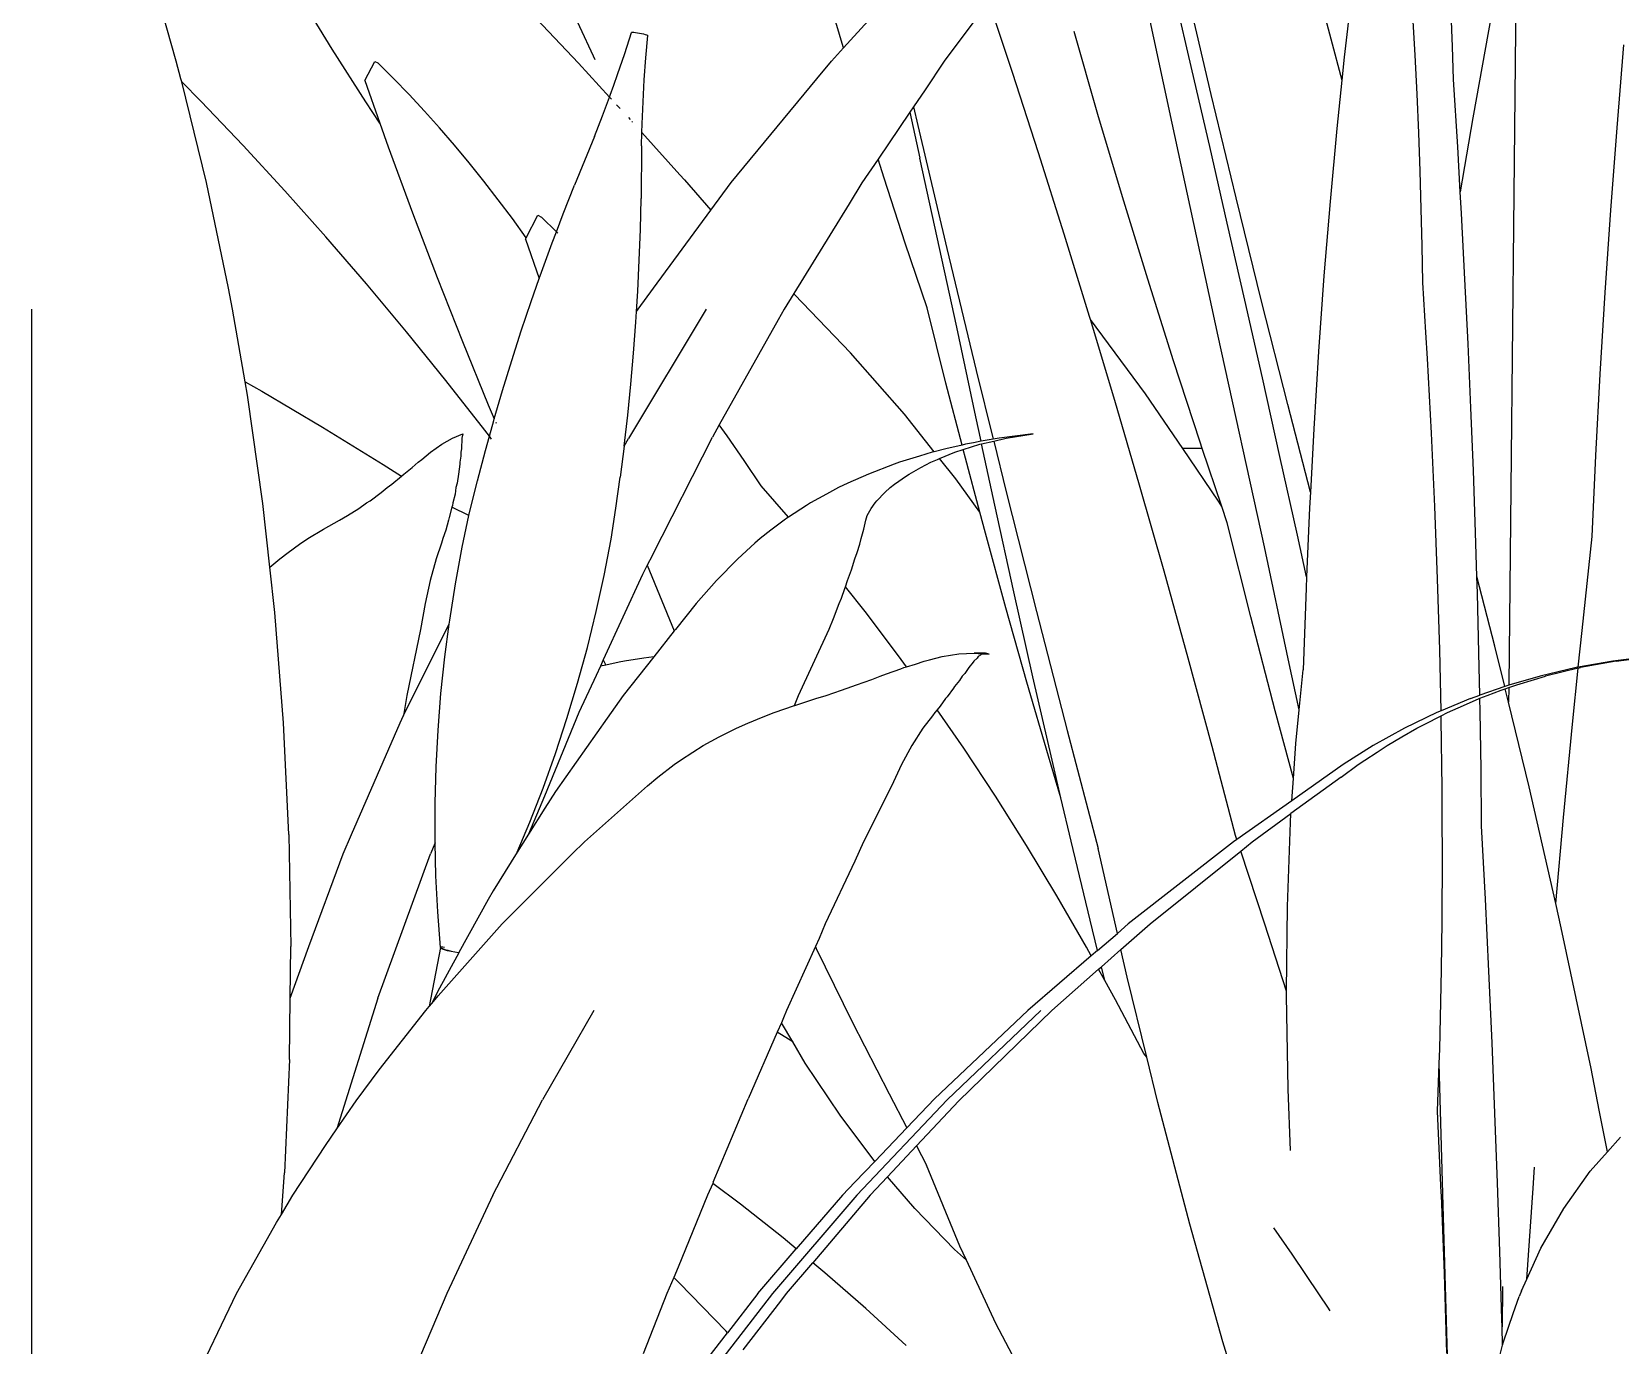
# Model space of a CAD drawing. Header units: metres. Extents: x 244.4 to 340.3, y -4.1 to 64.3.
# Drawn here: x 245.8357 to 246.2028, y 7.5822 to 7.8859 of the extents above; entities that cross this region are included whole.
import ezdxf

# ---------------------------------------------------------------- set-up
doc = ezdxf.new("R2010")
doc.units = ezdxf.units.M
doc.layers.add('Edges', color=7, linetype='Continuous')

# ---------------------------------------------------------------- blocks, each defined once
blk = doc.blocks.new('Novo+Sobrado2m fr')
for p, q in [((-9.48891, -1.35253), (-9.49954, -1.30283)), ((-9.45731, -1.31371), (-9.44972, -1.34256)), ((-9.40935, -1.31274), (-9.41112, -1.48245)), ((-9.71912, -1.33817), (-9.72464, -1.31861)), ((-9.62265, -1.33705), (-9.63097, -1.31916)), ((-9.56496, -1.33483), (-9.5695, -1.31954)), ((-9.44732, -1.32112), (-9.44917, -1.33726)), ((-9.41375, -1.31983), (-9.41941, -1.35128)), ((-9.68301, -1.33539), (-9.69057, -1.32305)), ((-9.56487, -1.33511), (-9.55507, -1.32437)), ((-9.5313, -1.3244), (-9.54157, -1.33817)), ((-9.52583, -1.34082), (-9.5313, -1.3244)), ((-9.48426, -1.3404), (-9.4883, -1.32303)), ((-9.47987, -1.34586), (-9.48549, -1.32194)), ((-9.63862, -1.3255), (-9.62614, -1.33866)), ((-9.43276, -1.33676), (-9.43326, -1.32759)), ((-9.42415, -1.33475), (-9.42446, -1.32703)), ((-9.61543, -1.3364), (-9.61385, -1.33152)), ((-9.61385, -1.33152), (-9.61379, -1.33148)), ((-9.61379, -1.33148), (-9.61361, -1.33146)), ((-9.61361, -1.33146), (-9.61331, -1.33148)), ((-9.61331, -1.33148), (-9.61293, -1.33152)), ((-9.61293, -1.33152), (-9.61248, -1.33159)), ((-9.61248, -1.33159), (-9.61199, -1.33167)), ((-9.61199, -1.33167), (-9.61151, -1.33178)), ((-9.61151, -1.33178), (-9.61106, -1.33189)), ((-9.61106, -1.33189), (-9.61067, -1.332)), ((-9.61067, -1.332), (-9.61037, -1.3321)), ((-9.61055, -1.33737), (-9.61012, -1.33226)), ((-9.61037, -1.3321), (-9.61018, -1.33219)), ((-9.61018, -1.33219), (-9.61012, -1.33226)), ((-9.50606, -1.35048), (-9.51157, -1.3313)), ((-9.67528, -1.34756), (-9.68301, -1.33539)), ((-9.56766, -1.33817), (-9.56487, -1.33511)), ((-9.56487, -1.33511), (-9.56496, -1.33483)), ((-9.42387, -1.34238), (-9.42415, -1.33475)), ((-9.38609, -1.35357), (-9.38452, -1.3344)), ((-9.71798, -1.34224), (-9.71912, -1.33817)), ((-9.67549, -1.34264), (-9.67317, -1.33822)), ((-9.67317, -1.33822), (-9.67248, -1.33857)), ((-9.66885, -1.34218), (-9.67248, -1.33857)), ((-9.62614, -1.33866), (-9.61895, -1.34647)), ((-9.62227, -1.33787), (-9.62265, -1.33705)), ((-9.61708, -1.34124), (-9.61543, -1.3364)), ((-9.61091, -1.34247), (-9.61055, -1.33737)), ((-9.57105, -1.34224), (-9.56766, -1.33817)), ((-9.54157, -1.33817), (-9.54599, -1.34477)), ((-9.44917, -1.33726), (-9.44972, -1.34256)), ((-9.43232, -1.34583), (-9.43276, -1.33676)), ((-9.7178, -1.34296), (-9.71798, -1.34224)), ((-9.71342, -1.34741), (-9.7178, -1.34296)), ((-9.71209, -1.36625), (-9.7178, -1.34296)), ((-9.67549, -1.34264), (-9.672, -1.35255)), ((-9.66526, -1.34589), (-9.66885, -1.34218)), ((-9.61796, -1.34372), (-9.61708, -1.34124)), ((-9.61119, -1.34757), (-9.61091, -1.34247)), ((-9.59079, -1.36625), (-9.57105, -1.34224)), ((-9.51981, -1.35935), (-9.52583, -1.34082)), ((-9.48021, -1.35792), (-9.48426, -1.3404)), ((-9.44972, -1.34256), (-9.45087, -1.35375)), ((-9.42292, -1.358), (-9.42387, -1.34238)), ((-9.66171, -1.3497), (-9.66526, -1.34589)), ((-9.62058, -1.35083), (-9.61895, -1.34647)), ((-9.61895, -1.34647), (-9.6188, -1.34606)), ((-9.61895, -1.34647), (-9.61848, -1.34697)), ((-9.6188, -1.34606), (-9.61796, -1.34372)), ((-9.54599, -1.34477), (-9.54871, -1.34877)), ((-9.47412, -1.36977), (-9.47987, -1.34586)), ((-9.43194, -1.35477), (-9.43232, -1.34583)), ((-9.70364, -1.35766), (-9.71342, -1.34741)), ((-9.672, -1.35255), (-9.67528, -1.34756)), ((-9.65821, -1.3536), (-9.66171, -1.3497)), ((-9.62244, -1.35557), (-9.62058, -1.35083)), ((-9.61729, -1.34827), (-9.61647, -1.34916)), ((-9.6114, -1.35263), (-9.61119, -1.34757)), ((-9.54953, -1.34999), (-9.55689, -1.36082)), ((-9.54871, -1.34877), (-9.54953, -1.34999)), ((-9.54953, -1.34999), (-9.54722, -1.36062)), ((-9.54871, -1.34877), (-9.54771, -1.35306)), ((-9.50039, -1.36956), (-9.50606, -1.35048)), ((-9.672, -1.35255), (-9.67007, -1.35802)), ((-9.65475, -1.35761), (-9.65821, -1.3536)), ((-9.61458, -1.35121), (-9.61419, -1.35163)), ((-9.61375, -1.35211), (-9.61363, -1.35225)), ((-9.61145, -1.35468), (-9.6114, -1.35263)), ((-9.54771, -1.35306), (-9.54099, -1.38151)), ((-9.47826, -1.40176), (-9.48891, -1.35253)), ((-9.45087, -1.35375), (-9.45243, -1.37059)), ((-9.41941, -1.35128), (-9.42233, -1.36841)), ((-9.38752, -1.37266), (-9.38609, -1.35357)), ((-9.694, -1.36812), (-9.70364, -1.35766)), ((-9.67007, -1.35802), (-9.6645, -1.37321)), ((-9.65134, -1.36171), (-9.65475, -1.35761)), ((-9.62244, -1.35557), (-9.62706, -1.36687)), ((-9.61153, -1.35774), (-9.61164, -1.36993)), ((-9.61153, -1.35774), (-9.61145, -1.35468)), ((-9.61145, -1.35468), (-9.60269, -1.36445)), ((-9.47617, -1.37561), (-9.48021, -1.35792)), ((-9.43162, -1.3636), (-9.43194, -1.35477)), ((-9.42233, -1.36841), (-9.42292, -1.358)), ((-9.64797, -1.36591), (-9.65134, -1.36171)), ((-9.55689, -1.36082), (-9.56062, -1.36632)), ((-9.5555, -1.36519), (-9.55689, -1.36082)), ((-9.53867, -1.39964), (-9.54722, -1.36062)), ((-9.51387, -1.37816), (-9.51981, -1.35935)), ((-9.60269, -1.36445), (-9.60162, -1.36565)), ((-9.55059, -1.38025), (-9.5555, -1.36519)), ((-9.43161, -1.36364), (-9.43162, -1.3636)), ((-9.43135, -1.37231), (-9.43161, -1.36364)), ((-9.70696, -1.39066), (-9.71209, -1.36625)), ((-9.68448, -1.37879), (-9.694, -1.36812)), ((-9.64465, -1.3702), (-9.64797, -1.36591)), ((-9.62968, -1.37351), (-9.62706, -1.36687)), ((-9.60162, -1.36565), (-9.59551, -1.37266)), ((-9.59551, -1.37266), (-9.59079, -1.36625)), ((-9.56062, -1.36632), (-9.56358, -1.3712)), ((-9.42204, -1.3734), (-9.42233, -1.36841)), ((-9.64138, -1.37459), (-9.64465, -1.3702)), ((-9.6118, -1.37707), (-9.61164, -1.36993)), ((-9.6088, -1.39066), (-9.59551, -1.37266)), ((-9.56358, -1.3712), (-9.57638, -1.39193)), ((-9.49457, -1.38856), (-9.50039, -1.36956)), ((-9.46824, -1.39367), (-9.47412, -1.36977)), ((-9.45243, -1.37059), (-9.45383, -1.38778)), ((-9.43115, -1.3809), (-9.43135, -1.37231)), ((-9.38881, -1.39166), (-9.38752, -1.37266)), ((-9.6645, -1.37321), (-9.65879, -1.38821)), ((-9.63822, -1.37899), (-9.64138, -1.37459)), ((-9.63822, -1.37899), (-9.63549, -1.37379)), ((-9.63549, -1.37379), (-9.63463, -1.37423)), ((-9.63123, -1.37761), (-9.63463, -1.37423)), ((-9.63123, -1.37761), (-9.62968, -1.37351)), ((-9.47212, -1.39344), (-9.47617, -1.37561)), ((-9.42124, -1.38859), (-9.42204, -1.3734)), ((-9.6751, -1.38966), (-9.68448, -1.37879)), ((-9.63839, -1.37931), (-9.63822, -1.37899)), ((-9.63839, -1.37931), (-9.63518, -1.3884)), ((-9.63467, -1.38694), (-9.63222, -1.3802)), ((-9.63222, -1.3802), (-9.63123, -1.37761)), ((-9.63089, -1.37795), (-9.63123, -1.37761)), ((-9.61205, -1.38421), (-9.6118, -1.37707)), ((-9.54556, -1.39522), (-9.55059, -1.38025)), ((-9.50799, -1.39724), (-9.51387, -1.37816)), ((-9.54099, -1.38151), (-9.53417, -1.40973)), ((-9.43101, -1.38937), (-9.43115, -1.3809)), ((-9.63518, -1.3884), (-9.63467, -1.38694)), ((-9.6124, -1.39137), (-9.61205, -1.38421)), ((-9.7061, -1.39553), (-9.70696, -1.39066)), ((-9.66585, -1.40073), (-9.6751, -1.38966)), ((-9.65879, -1.38821), (-9.65295, -1.40301)), ((-9.63704, -1.39372), (-9.63518, -1.3884)), ((-9.61234, -1.39553), (-9.6088, -1.39066)), ((-9.48859, -1.40746), (-9.49457, -1.38856)), ((-9.45383, -1.38778), (-9.45509, -1.40532)), ((-9.4303, -1.4009), (-9.43101, -1.38937)), ((-9.42052, -1.40356), (-9.42124, -1.38859)), ((-9.63933, -1.40054), (-9.63704, -1.39372)), ((-9.61269, -1.39607), (-9.6124, -1.39137)), ((-9.57638, -1.39193), (-9.57861, -1.39553)), ((-9.57616, -1.39214), (-9.57638, -1.39193)), ((-9.56323, -1.40559), (-9.57616, -1.39214)), ((-9.46807, -1.41142), (-9.47212, -1.39344)), ((-9.46222, -1.41754), (-9.46824, -1.39367)), ((-9.38997, -1.41056), (-9.38881, -1.39166)), ((-9.75246, -1.66699), (-9.75246, -1.39553)), ((-9.70316, -1.41228), (-9.7061, -1.39553)), ((-9.59663, -1.39553), (-9.61455, -1.42543)), ((-9.61338, -1.4057), (-9.61284, -1.39853)), ((-9.61284, -1.39853), (-9.61269, -1.39607)), ((-9.61269, -1.39607), (-9.61234, -1.39553)), ((-9.57996, -1.39799), (-9.59358, -1.42229)), ((-9.57861, -1.39553), (-9.57996, -1.39799)), ((-9.54118, -1.41263), (-9.54556, -1.39522)), ((-9.50778, -1.39794), (-9.50799, -1.39724)), ((-9.49507, -1.41506), (-9.50778, -1.39794)), ((-9.50218, -1.4166), (-9.50778, -1.39794)), ((-9.65674, -1.41201), (-9.66585, -1.40073)), ((-9.64153, -1.4074), (-9.63933, -1.40054)), ((-9.5343, -1.42037), (-9.53867, -1.39964)), ((-9.46758, -1.45047), (-9.47826, -1.40176)), ((-9.42994, -1.40689), (-9.4303, -1.4009)), ((-9.65295, -1.40301), (-9.64696, -1.41762)), ((-9.61401, -1.41287), (-9.61338, -1.4057)), ((-9.5508, -1.41981), (-9.56323, -1.40559)), ((-9.45509, -1.40532), (-9.4562, -1.4232)), ((-9.41987, -1.41831), (-9.42052, -1.40356)), ((-9.64364, -1.41429), (-9.64153, -1.4074)), ((-9.48246, -1.42626), (-9.48859, -1.40746)), ((-9.42901, -1.42415), (-9.42994, -1.40689)), ((-9.70316, -1.41228), (-9.69932, -1.41447)), ((-9.70262, -1.41539), (-9.70316, -1.41228)), ((-9.64778, -1.42348), (-9.65674, -1.41201)), ((-9.61473, -1.42004), (-9.61401, -1.41287)), ((-9.53747, -1.42693), (-9.54118, -1.41263)), ((-9.53417, -1.40973), (-9.53027, -1.42556)), ((-9.46402, -1.42954), (-9.46807, -1.41142)), ((-9.391, -1.42936), (-9.38997, -1.41056)), ((-9.69904, -1.44041), (-9.70262, -1.41539)), ((-9.69932, -1.41447), (-9.68526, -1.42283)), ((-9.64557, -1.42089), (-9.64364, -1.41429)), ((-9.49645, -1.43622), (-9.50218, -1.4166)), ((-9.48648, -1.42774), (-9.49507, -1.41506)), ((-9.64696, -1.41762), (-9.64557, -1.42089)), ((-9.61555, -1.4272), (-9.61473, -1.42004)), ((-9.5439, -1.42849), (-9.5508, -1.41981)), ((-9.53308, -1.42607), (-9.5343, -1.42037)), ((-9.45697, -1.43785), (-9.46222, -1.41754)), ((-9.41929, -1.43283), (-9.41987, -1.41831)), ((-9.68526, -1.42283), (-9.67127, -1.43146)), ((-9.64669, -1.42491), (-9.64778, -1.42348)), ((-9.64669, -1.42491), (-9.64567, -1.42122)), ((-9.64567, -1.42122), (-9.64557, -1.42089)), ((-9.64524, -1.42166), (-9.64516, -1.42185)), ((-9.59358, -1.42229), (-9.59515, -1.42509)), ((-9.59177, -1.4248), (-9.59358, -1.42229)), ((-9.4562, -1.4232), (-9.45697, -1.43785)), ((-9.42823, -1.44113), (-9.42901, -1.42415)), ((-9.66028, -1.42861), (-9.65768, -1.42675)), ((-9.65768, -1.42675), (-9.65525, -1.42532)), ((-9.65525, -1.42532), (-9.65287, -1.42434)), ((-9.65315, -1.42782), (-9.65331, -1.42861)), ((-9.65306, -1.42639), (-9.65318, -1.42675)), ((-9.65318, -1.42675), (-9.65315, -1.42782)), ((-9.65305, -1.42532), (-9.65306, -1.42639)), ((-9.65287, -1.42434), (-9.65305, -1.42532)), ((-9.64761, -1.42818), (-9.64669, -1.42491)), ((-9.64618, -1.42558), (-9.64669, -1.42491)), ((-9.61555, -1.4272), (-9.61646, -1.43437)), ((-9.61555, -1.4272), (-9.61455, -1.42543)), ((-9.6091, -1.45251), (-9.59515, -1.42509)), ((-9.5878, -1.43052), (-9.59177, -1.4248)), ((-9.5412, -1.42782), (-9.5439, -1.42849)), ((-9.53747, -1.42693), (-9.5412, -1.42782)), ((-9.53671, -1.42675), (-9.53747, -1.42693)), ((-9.5372, -1.42798), (-9.53333, -1.42675)), ((-9.53482, -1.42639), (-9.53671, -1.42675)), ((-9.53308, -1.42607), (-9.53482, -1.42639)), ((-9.53333, -1.42675), (-9.53295, -1.42666)), ((-9.53027, -1.42556), (-9.53308, -1.42607)), ((-9.53295, -1.42666), (-9.53016, -1.426)), ((-9.52991, -1.44079), (-9.53295, -1.42666)), ((-9.5289, -1.42532), (-9.53027, -1.42556)), ((-9.53016, -1.426), (-9.52725, -1.42532)), ((-9.53016, -1.426), (-9.52727, -1.43771)), ((-9.52107, -1.42434), (-9.5289, -1.42532)), ((-9.52725, -1.42532), (-9.52107, -1.42434)), ((-9.48196, -1.42774), (-9.48648, -1.42774)), ((-9.47823, -1.4399), (-9.48648, -1.42774)), ((-9.48196, -1.42774), (-9.48246, -1.42626)), ((-9.47745, -1.44117), (-9.48196, -1.42774)), ((-9.67127, -1.43146), (-9.66704, -1.43416)), ((-9.66456, -1.43214), (-9.66318, -1.43091)), ((-9.66318, -1.43091), (-9.6623, -1.43027)), ((-9.6623, -1.43027), (-9.66028, -1.42861)), ((-9.65351, -1.43137), (-9.65386, -1.43364)), ((-9.65329, -1.42948), (-9.65352, -1.43091)), ((-9.65352, -1.43091), (-9.65351, -1.43137)), ((-9.65331, -1.42861), (-9.65329, -1.42948)), ((-9.64946, -1.43517), (-9.64761, -1.42818)), ((-9.58389, -1.43635), (-9.5878, -1.43052)), ((-9.55314, -1.43137), (-9.55912, -1.43364)), ((-9.55189, -1.43091), (-9.55314, -1.43137)), ((-9.5473, -1.42948), (-9.55189, -1.43091)), ((-9.54439, -1.42861), (-9.5473, -1.42948)), ((-9.54698, -1.43214), (-9.54465, -1.43091)), ((-9.54465, -1.43091), (-9.54317, -1.43027)), ((-9.5439, -1.42849), (-9.54439, -1.42861)), ((-9.54317, -1.43027), (-9.54265, -1.43006)), ((-9.54265, -1.43006), (-9.53917, -1.42861)), ((-9.53891, -1.43476), (-9.54265, -1.43006)), ((-9.53917, -1.42861), (-9.5372, -1.42798)), ((-9.53668, -1.42998), (-9.5372, -1.42798)), ((-9.53336, -1.44242), (-9.53668, -1.42998)), ((-9.45997, -1.4478), (-9.46402, -1.42954)), ((-9.39188, -1.44805), (-9.391, -1.42936)), ((-9.66928, -1.436), (-9.66704, -1.43416)), ((-9.66704, -1.43416), (-9.66691, -1.43405)), ((-9.66691, -1.43405), (-9.66646, -1.43364)), ((-9.66646, -1.43364), (-9.66456, -1.43214)), ((-9.65386, -1.43364), (-9.65416, -1.43577)), ((-9.65122, -1.44219), (-9.64946, -1.43517)), ((-9.61746, -1.44153), (-9.61646, -1.43437)), ((-9.55912, -1.43364), (-9.56385, -1.43577)), ((-9.55306, -1.436), (-9.55031, -1.43405)), ((-9.55031, -1.43405), (-9.54968, -1.43364)), ((-9.54968, -1.43364), (-9.54698, -1.43214)), ((-9.53336, -1.44242), (-9.53891, -1.43476)), ((-9.41879, -1.44712), (-9.41929, -1.43283)), ((-9.67428, -1.43979), (-9.67174, -1.43793)), ((-9.67174, -1.43793), (-9.67034, -1.43678)), ((-9.67034, -1.43678), (-9.66928, -1.436)), ((-9.65464, -1.43825), (-9.65517, -1.44032)), ((-9.65442, -1.43678), (-9.65464, -1.43825)), ((-9.65416, -1.43577), (-9.65442, -1.43678)), ((-9.57761, -1.4436), (-9.58389, -1.43635)), ((-9.56877, -1.43825), (-9.5725, -1.44032)), ((-9.56599, -1.43678), (-9.56877, -1.43825)), ((-9.56385, -1.43577), (-9.56599, -1.43678)), ((-9.55714, -1.43979), (-9.55532, -1.43793)), ((-9.55532, -1.43793), (-9.55407, -1.43678)), ((-9.55407, -1.43678), (-9.55306, -1.436)), ((-9.52727, -1.43771), (-9.52028, -1.46545)), ((-9.49079, -1.4561), (-9.49645, -1.43622)), ((-9.45697, -1.43785), (-9.45716, -1.44142)), ((-9.69741, -1.45516), (-9.69904, -1.44041)), ((-9.6795, -1.44325), (-9.67686, -1.44158)), ((-9.67686, -1.44158), (-9.67509, -1.44032)), ((-9.67509, -1.44032), (-9.67428, -1.43979)), ((-9.65537, -1.44132), (-9.65597, -1.44367)), ((-9.65526, -1.44088), (-9.65537, -1.44132)), ((-9.65144, -1.44324), (-9.65537, -1.44132)), ((-9.65517, -1.44032), (-9.65526, -1.44088)), ((-9.65144, -1.44324), (-9.65122, -1.44219)), ((-9.61856, -1.44868), (-9.61746, -1.44153)), ((-9.57341, -1.44088), (-9.57761, -1.4436)), ((-9.5725, -1.44032), (-9.57341, -1.44088)), ((-9.55936, -1.44325), (-9.55845, -1.44158)), ((-9.55845, -1.44158), (-9.55758, -1.44032)), ((-9.55758, -1.44032), (-9.55714, -1.43979)), ((-9.53206, -1.44729), (-9.53336, -1.44242)), ((-9.5255, -1.46086), (-9.52991, -1.44079)), ((-9.47745, -1.44117), (-9.47823, -1.4399)), ((-9.47618, -1.44495), (-9.47745, -1.44117)), ((-9.45716, -1.44142), (-9.45786, -1.45738)), ((-9.42759, -1.45784), (-9.42823, -1.44113)), ((-9.68505, -1.44637), (-9.68133, -1.44426)), ((-9.68133, -1.44426), (-9.6795, -1.44325)), ((-9.65618, -1.44426), (-9.6568, -1.44659)), ((-9.65597, -1.44367), (-9.65618, -1.44426)), ((-9.65298, -1.45056), (-9.65144, -1.44324)), ((-9.57857, -1.44426), (-9.58165, -1.44659)), ((-9.57771, -1.44367), (-9.57857, -1.44426)), ((-9.57761, -1.4436), (-9.57771, -1.44367)), ((-9.56018, -1.44637), (-9.55974, -1.44426)), ((-9.55974, -1.44426), (-9.55936, -1.44325)), ((-9.47071, -1.46668), (-9.47618, -1.44495)), ((-9.69319, -1.45174), (-9.69057, -1.44986)), ((-9.69057, -1.44986), (-9.68865, -1.44856)), ((-9.68865, -1.44856), (-9.68505, -1.44637)), ((-9.65779, -1.4496), (-9.659, -1.45323)), ((-9.65749, -1.44856), (-9.65779, -1.4496)), ((-9.6568, -1.44659), (-9.65749, -1.44856)), ((-9.62018, -1.45708), (-9.61856, -1.44868)), ((-9.58532, -1.4496), (-9.58927, -1.45323)), ((-9.58414, -1.44856), (-9.58532, -1.4496)), ((-9.58165, -1.44659), (-9.58414, -1.44856)), ((-9.56168, -1.45174), (-9.56112, -1.44986)), ((-9.56112, -1.44986), (-9.56081, -1.44856)), ((-9.56081, -1.44856), (-9.56018, -1.44637)), ((-9.52733, -1.46454), (-9.53206, -1.44729)), ((-9.45786, -1.45738), (-9.45997, -1.4478)), ((-9.41848, -1.4573), (-9.41879, -1.44712)), ((-9.3942, -1.46978), (-9.39188, -1.44805)), ((-9.69741, -1.45516), (-9.69514, -1.45323)), ((-9.69514, -1.45323), (-9.69319, -1.45174)), ((-9.659, -1.45323), (-9.66038, -1.45824)), ((-9.65454, -1.45898), (-9.65298, -1.45056)), ((-9.6091, -1.45251), (-9.61023, -1.4547)), ((-9.58927, -1.45323), (-9.59418, -1.45824)), ((-9.56298, -1.45576), (-9.56221, -1.45323)), ((-9.56221, -1.45323), (-9.56168, -1.45174)), ((-9.46212, -1.47635), (-9.46758, -1.45047)), ((-9.69625, -1.46568), (-9.69741, -1.45516)), ((-9.62201, -1.46544), (-9.62018, -1.45708)), ((-9.61133, -1.45683), (-9.62037, -1.47659)), ((-9.61023, -1.4547), (-9.61133, -1.45683)), ((-9.61023, -1.4547), (-9.604, -1.46991)), ((-9.56391, -1.45824), (-9.56298, -1.45576)), ((-9.4852, -1.47623), (-9.49079, -1.4561)), ((-9.41431, -1.47342), (-9.41848, -1.4573)), ((-9.41836, -1.46117), (-9.41848, -1.4573)), ((-9.66038, -1.45824), (-9.66156, -1.46358)), ((-9.65587, -1.46742), (-9.65454, -1.45898)), ((-9.59418, -1.45824), (-9.5989, -1.46358)), ((-9.56536, -1.46234), (-9.56452, -1.46007)), ((-9.56452, -1.46007), (-9.56439, -1.45968)), ((-9.56439, -1.45968), (-9.56391, -1.45824)), ((-9.55987, -1.46541), (-9.56439, -1.45968)), ((-9.52109, -1.48053), (-9.5255, -1.46086)), ((-9.45797, -1.45998), (-9.45864, -1.47887)), ((-9.45786, -1.45738), (-9.45797, -1.45998)), ((-9.42709, -1.47426), (-9.42759, -1.45784)), ((-9.66156, -1.46358), (-9.66263, -1.46955)), ((-9.5989, -1.46358), (-9.60371, -1.46955)), ((-9.56718, -1.46704), (-9.56588, -1.46358)), ((-9.56588, -1.46358), (-9.56536, -1.46234)), ((-9.52247, -1.48173), (-9.52733, -1.46454)), ((-9.41801, -1.47499), (-9.41836, -1.46117)), ((-9.69425, -1.49118), (-9.69625, -1.46568)), ((-9.66626, -1.48877), (-9.65599, -1.46835)), ((-9.65699, -1.47589), (-9.65599, -1.46835)), ((-9.65599, -1.46835), (-9.65587, -1.46742)), ((-9.62405, -1.47375), (-9.62201, -1.46544)), ((-9.56821, -1.46946), (-9.56718, -1.46704)), ((-9.55213, -1.47567), (-9.55987, -1.46541)), ((-9.52028, -1.46545), (-9.5132, -1.49296)), ((-9.4651, -1.48835), (-9.47071, -1.46668)), ((-9.66263, -1.46955), (-9.66578, -1.48486)), ((-9.604, -1.46991), (-9.6087, -1.47589)), ((-9.60371, -1.46955), (-9.604, -1.46991)), ((-9.57526, -1.48486), (-9.56821, -1.46946)), ((-9.39506, -1.47829), (-9.3942, -1.46978)), ((-9.62631, -1.48199), (-9.62405, -1.47375)), ((-9.55032, -1.47819), (-9.55213, -1.47567)), ((-9.54205, -1.4758), (-9.53824, -1.47519)), ((-9.53824, -1.47519), (-9.53468, -1.47502)), ((-9.53206, -1.47502), (-9.53468, -1.47502)), ((-9.53468, -1.47502), (-9.53287, -1.47519)), ((-9.53324, -1.47554), (-9.53375, -1.4758)), ((-9.53287, -1.47519), (-9.53324, -1.47554)), ((-9.53282, -1.47518), (-9.53287, -1.47519)), ((-9.53282, -1.47518), (-9.53122, -1.47531)), ((-9.53122, -1.47531), (-9.53206, -1.47502)), ((-9.42677, -1.48836), (-9.42709, -1.47426)), ((-9.41781, -1.48476), (-9.41801, -1.47499)), ((-9.41205, -1.48273), (-9.41431, -1.47342)), ((-9.65789, -1.48437), (-9.65699, -1.47589)), ((-9.62104, -1.47806), (-9.62202, -1.48019)), ((-9.62037, -1.47659), (-9.62104, -1.47806)), ((-9.61979, -1.47779), (-9.62104, -1.47806)), ((-9.62037, -1.47659), (-9.61979, -1.47779)), ((-9.61671, -1.47712), (-9.61979, -1.47779)), ((-9.61544, -1.47687), (-9.61671, -1.47712)), ((-9.6087, -1.47589), (-9.61575, -1.48486)), ((-9.61099, -1.47621), (-9.61544, -1.47687)), ((-9.6087, -1.47589), (-9.61099, -1.47621)), ((-9.55494, -1.47985), (-9.55159, -1.47864)), ((-9.55159, -1.47864), (-9.55095, -1.47838)), ((-9.55095, -1.47838), (-9.55032, -1.47819)), ((-9.55032, -1.47819), (-9.54825, -1.47755)), ((-9.54825, -1.47755), (-9.54625, -1.47687)), ((-9.54625, -1.47687), (-9.54499, -1.47657)), ((-9.54499, -1.47657), (-9.54205, -1.4758)), ((-9.53594, -1.47838), (-9.53686, -1.47971)), ((-9.53487, -1.47712), (-9.53594, -1.47838)), ((-9.53474, -1.47687), (-9.53487, -1.47712)), ((-9.534, -1.47621), (-9.53474, -1.47687)), ((-9.53375, -1.4758), (-9.534, -1.47621)), ((-9.4797, -1.4966), (-9.4852, -1.47623)), ((-9.45958, -1.48816), (-9.46212, -1.47635)), ((-9.45958, -1.48816), (-9.45864, -1.47887)), ((-9.39555, -1.47838), (-9.40388, -1.48034)), ((-9.39509, -1.47851), (-9.40261, -1.48034)), ((-9.3964, -1.49145), (-9.39509, -1.47851)), ((-9.39506, -1.47829), (-9.39555, -1.47838)), ((-9.39509, -1.47851), (-9.39455, -1.47838)), ((-9.3871, -1.47687), (-9.39506, -1.47829)), ((-9.38633, -1.47687), (-9.39455, -1.47838)), ((-9.37854, -1.4758), (-9.3871, -1.47687)), ((-9.38633, -1.47687), (-9.37799, -1.4758)), ((-9.62877, -1.49015), (-9.62631, -1.48199)), ((-9.62202, -1.48019), (-9.62603, -1.48877)), ((-9.56531, -1.48362), (-9.56292, -1.48272)), ((-9.56292, -1.48272), (-9.56183, -1.48237)), ((-9.56183, -1.48237), (-9.55835, -1.48111)), ((-9.55835, -1.48111), (-9.55641, -1.48034)), ((-9.55641, -1.48034), (-9.55494, -1.47985)), ((-9.53918, -1.48272), (-9.53942, -1.48312)), ((-9.53805, -1.48133), (-9.53918, -1.48272)), ((-9.53743, -1.48034), (-9.53805, -1.48133)), ((-9.53686, -1.47971), (-9.53743, -1.48034)), ((-9.5175, -1.49887), (-9.52247, -1.48173)), ((-9.51667, -1.49976), (-9.52109, -1.48053)), ((-9.41205, -1.48273), (-9.41781, -1.48476)), ((-9.41112, -1.48245), (-9.41205, -1.48273)), ((-9.41192, -1.48326), (-9.41113, -1.48297)), ((-9.41113, -1.48297), (-9.41116, -1.48636)), ((-9.41113, -1.48297), (-9.41045, -1.48272)), ((-9.40388, -1.48034), (-9.41112, -1.48245)), ((-9.41045, -1.48272), (-9.40929, -1.48237)), ((-9.40929, -1.48237), (-9.40517, -1.48111)), ((-9.40517, -1.48111), (-9.40261, -1.48034)), ((-9.66578, -1.48486), (-9.66657, -1.48946)), ((-9.65857, -1.49284), (-9.65789, -1.48437)), ((-9.61575, -1.48486), (-9.6195, -1.49006)), ((-9.57616, -1.48713), (-9.57526, -1.48486)), ((-9.57613, -1.48712), (-9.57125, -1.48553)), ((-9.57125, -1.48553), (-9.56884, -1.48481)), ((-9.56884, -1.48481), (-9.56531, -1.48362)), ((-9.54128, -1.48553), (-9.54251, -1.48728)), ((-9.5409, -1.48511), (-9.54128, -1.48553)), ((-9.53942, -1.48312), (-9.5409, -1.48511)), ((-9.42, -1.48553), (-9.42677, -1.48836)), ((-9.42156, -1.48712), (-9.418, -1.48553)), ((-9.42, -1.48553), (-9.41781, -1.48476)), ((-9.418, -1.48553), (-9.4178, -1.48546)), ((-9.4178, -1.48546), (-9.41609, -1.48481)), ((-9.41774, -1.48856), (-9.4178, -1.48546)), ((-9.41609, -1.48481), (-9.41289, -1.48362)), ((-9.41289, -1.48362), (-9.41192, -1.48326)), ((-9.41116, -1.48636), (-9.41192, -1.48326)), ((-9.4064, -1.50596), (-9.41116, -1.48636)), ((-9.66734, -1.49118), (-9.66657, -1.48946)), ((-9.66657, -1.48946), (-9.66626, -1.48877)), ((-9.62603, -1.48877), (-9.63396, -1.5081)), ((-9.63143, -1.49823), (-9.62877, -1.49015)), ((-9.6195, -1.49006), (-9.63142, -1.50703)), ((-9.58694, -1.49123), (-9.58344, -1.48977)), ((-9.58344, -1.48977), (-9.58089, -1.48876)), ((-9.58089, -1.48876), (-9.57616, -1.48713)), ((-9.57616, -1.48713), (-9.57613, -1.48712)), ((-9.54432, -1.48957), (-9.5465, -1.49239)), ((-9.54376, -1.48876), (-9.54432, -1.48957)), ((-9.54322, -1.48812), (-9.54376, -1.48876)), ((-9.54251, -1.48728), (-9.54322, -1.48812)), ((-9.53708, -1.49703), (-9.54322, -1.48812)), ((-9.46091, -1.50402), (-9.4651, -1.48835)), ((-9.46037, -1.4959), (-9.45958, -1.48816)), ((-9.42774, -1.48876), (-9.43522, -1.49239)), ((-9.43008, -1.49123), (-9.42723, -1.48977)), ((-9.42677, -1.48836), (-9.42774, -1.48876)), ((-9.42723, -1.48977), (-9.42675, -1.48953)), ((-9.42675, -1.48953), (-9.42526, -1.48876)), ((-9.42673, -1.4904), (-9.42675, -1.48953)), ((-9.42526, -1.48876), (-9.42156, -1.48712)), ((-9.41754, -1.50189), (-9.41774, -1.48856)), ((-9.69302, -1.51693), (-9.69425, -1.49118)), ((-9.67855, -1.51693), (-9.66734, -1.49118)), ((-9.65902, -1.5013), (-9.65857, -1.49284)), ((-9.59358, -1.49442), (-9.58956, -1.49239)), ((-9.58956, -1.49239), (-9.58694, -1.49123)), ((-9.5465, -1.49239), (-9.5491, -1.49641)), ((-9.5132, -1.49296), (-9.50604, -1.52021)), ((-9.43522, -1.49239), (-9.44245, -1.49641)), ((-9.43582, -1.49442), (-9.43235, -1.49239)), ((-9.43235, -1.49239), (-9.43008, -1.49123)), ((-9.42651, -1.50624), (-9.42673, -1.4904)), ((-9.39847, -1.51305), (-9.3964, -1.49145)), ((-9.59971, -1.49792), (-9.59727, -1.49641)), ((-9.59727, -1.49641), (-9.59358, -1.49442)), ((-9.5491, -1.49641), (-9.55149, -1.5008)), ((-9.52977, -1.50812), (-9.53708, -1.49703)), ((-9.47427, -1.51722), (-9.4797, -1.4966)), ((-9.46091, -1.50402), (-9.46037, -1.4959)), ((-9.44245, -1.49641), (-9.44941, -1.5008)), ((-9.44152, -1.49792), (-9.43924, -1.49641)), ((-9.43924, -1.49641), (-9.43582, -1.49442)), ((-9.65926, -1.50974), (-9.65902, -1.5013)), ((-9.63429, -1.50622), (-9.63143, -1.49823)), ((-9.60776, -1.50371), (-9.60403, -1.5008)), ((-9.60403, -1.5008), (-9.60255, -1.49978)), ((-9.60255, -1.49978), (-9.59971, -1.49792)), ((-9.55149, -1.5008), (-9.55381, -1.50582)), ((-9.51462, -1.50849), (-9.5175, -1.49887)), ((-9.51462, -1.50849), (-9.51667, -1.49976)), ((-9.44941, -1.5008), (-9.46126, -1.50916)), ((-9.44988, -1.50371), (-9.44591, -1.5008)), ((-9.44591, -1.5008), (-9.44435, -1.49978)), ((-9.44435, -1.49978), (-9.44152, -1.49792)), ((-9.61016, -1.50575), (-9.60776, -1.50371)), ((-9.44988, -1.50371), (-9.46146, -1.51215)), ((-9.46126, -1.50916), (-9.46091, -1.50402)), ((-9.41741, -1.51496), (-9.41754, -1.50189)), ((-9.63396, -1.5081), (-9.63763, -1.51686)), ((-9.63734, -1.5141), (-9.63429, -1.50622)), ((-9.63142, -1.50703), (-9.6339, -1.51087)), ((-9.6247, -1.5187), (-9.61016, -1.50575)), ((-9.55381, -1.50582), (-9.56027, -1.5187)), ((-9.5226, -1.51949), (-9.52977, -1.50812)), ((-9.51227, -1.51853), (-9.51462, -1.50849)), ((-9.42648, -1.5134), (-9.42651, -1.50624)), ((-9.40027, -1.53292), (-9.4064, -1.50596)), ((-9.65927, -1.51815), (-9.65926, -1.50974)), ((-9.6339, -1.51087), (-9.63763, -1.51686)), ((-9.46126, -1.50916), (-9.47397, -1.51814)), ((-9.47045, -1.5187), (-9.46146, -1.51215)), ((-9.46159, -1.51416), (-9.46146, -1.51215)), ((-9.64025, -1.52105), (-9.63734, -1.5141)), ((-9.46229, -1.53359), (-9.46159, -1.51416)), ((-9.42644, -1.52179), (-9.42648, -1.5134)), ((-9.41653, -1.53188), (-9.41741, -1.51496)), ((-9.40027, -1.53292), (-9.39847, -1.51305)), ((-9.69302, -1.51693), (-9.69258, -1.54287)), ((-9.68048, -1.52147), (-9.67855, -1.51693)), ((-9.65925, -1.51892), (-9.66032, -1.52147)), ((-9.65925, -1.51892), (-9.65927, -1.51815)), ((-9.65907, -1.52651), (-9.65925, -1.51892)), ((-9.63763, -1.51686), (-9.64025, -1.52105)), ((-9.62756, -1.52144), (-9.6247, -1.5187)), ((-9.56027, -1.5187), (-9.56222, -1.52314)), ((-9.51559, -1.53112), (-9.5226, -1.51949)), ((-9.50789, -1.53678), (-9.51227, -1.51853)), ((-9.47475, -1.5187), (-9.49905, -1.53765)), ((-9.47397, -1.51814), (-9.47475, -1.5187)), ((-9.47397, -1.51814), (-9.47427, -1.51722)), ((-9.47308, -1.52081), (-9.47045, -1.5187)), ((-9.68841, -1.54287), (-9.68048, -1.52147)), ((-9.6725, -1.55484), (-9.66032, -1.52147)), ((-9.64025, -1.52105), (-9.64586, -1.53003)), ((-9.64372, -1.53761), (-9.62756, -1.52144)), ((-9.56222, -1.52314), (-9.56911, -1.53765)), ((-9.50158, -1.53983), (-9.50604, -1.52021)), ((-9.49401, -1.53761), (-9.47308, -1.52081)), ((-9.46749, -1.53767), (-9.47308, -1.52081)), ((-9.42651, -1.53704), (-9.42644, -1.52179)), ((-9.65864, -1.53482), (-9.65907, -1.52651)), ((-9.64586, -1.53003), (-9.64696, -1.53196)), ((-9.64696, -1.53196), (-9.65373, -1.54426)), ((-9.50872, -1.54302), (-9.51559, -1.53112)), ((-9.46246, -1.55319), (-9.46229, -1.53359)), ((-9.41573, -1.5486), (-9.41653, -1.53188)), ((-9.399, -1.53852), (-9.40027, -1.53292)), ((-9.65799, -1.54306), (-9.65864, -1.53482)), ((-9.65853, -1.55429), (-9.64372, -1.53761)), ((-9.56911, -1.53765), (-9.5705, -1.54099)), ((-9.50617, -1.54378), (-9.50789, -1.53678)), ((-9.49905, -1.53765), (-9.50158, -1.53983)), ((-9.50074, -1.54355), (-9.49401, -1.53761)), ((-9.46246, -1.55319), (-9.46749, -1.53767)), ((-9.42666, -1.54815), (-9.42651, -1.53704)), ((-9.5705, -1.54099), (-9.57136, -1.54289)), ((-9.50617, -1.54378), (-9.50158, -1.53983)), ((-9.39211, -1.57103), (-9.399, -1.53852)), ((-9.69273, -1.55484), (-9.68841, -1.54287)), ((-9.69273, -1.55484), (-9.69258, -1.54287)), ((-9.658, -1.54312), (-9.66061, -1.55675)), ((-9.65377, -1.54434), (-9.65871, -1.55331)), ((-9.658, -1.54312), (-9.65799, -1.54306)), ((-9.65789, -1.54327), (-9.658, -1.54312)), ((-9.65788, -1.54299), (-9.65799, -1.54306)), ((-9.65799, -1.54306), (-9.65787, -1.54318)), ((-9.65756, -1.54344), (-9.65789, -1.54327)), ((-9.65756, -1.54296), (-9.65788, -1.54299)), ((-9.65787, -1.54318), (-9.65754, -1.54334)), ((-9.65756, -1.54296), (-9.65704, -1.54299)), ((-9.65704, -1.54364), (-9.65756, -1.54344)), ((-9.65754, -1.54334), (-9.65702, -1.54352)), ((-9.65636, -1.54384), (-9.65704, -1.54364)), ((-9.65702, -1.54352), (-9.65634, -1.54371)), ((-9.65557, -1.54403), (-9.65636, -1.54384)), ((-9.65634, -1.54371), (-9.65555, -1.54391)), ((-9.65472, -1.54419), (-9.65557, -1.54403)), ((-9.65555, -1.54391), (-9.6547, -1.54409)), ((-9.65472, -1.54419), (-9.6547, -1.54409)), ((-9.65387, -1.54433), (-9.65472, -1.54419)), ((-9.6547, -1.54409), (-9.65385, -1.54424)), ((-9.65387, -1.54433), (-9.65385, -1.54424)), ((-9.65377, -1.54434), (-9.65387, -1.54433)), ((-9.65385, -1.54424), (-9.65373, -1.54426)), ((-9.65373, -1.54426), (-9.65377, -1.54434)), ((-9.57136, -1.54289), (-9.57803, -1.55762)), ((-9.57136, -1.54289), (-9.57116, -1.54332)), ((-9.57116, -1.54332), (-9.56284, -1.56027)), ((-9.50761, -1.54502), (-9.52224, -1.55762)), ((-9.50761, -1.54502), (-9.50872, -1.54302)), ((-9.50617, -1.54378), (-9.50761, -1.54502)), ((-9.50525, -1.54753), (-9.50074, -1.54355)), ((-9.49929, -1.54995), (-9.50074, -1.54355)), ((-9.51669, -1.55762), (-9.50591, -1.54811)), ((-9.50591, -1.54811), (-9.50525, -1.54753)), ((-9.50446, -1.55074), (-9.50591, -1.54811)), ((-9.50446, -1.55074), (-9.50525, -1.54753)), ((-9.42671, -1.55198), (-9.42666, -1.54815)), ((-9.41499, -1.56511), (-9.41573, -1.5486)), ((-9.50201, -1.55517), (-9.50446, -1.55074)), ((-9.49477, -1.56846), (-9.49929, -1.54995)), ((-9.42707, -1.56662), (-9.42671, -1.55198)), ((-9.69293, -1.56896), (-9.69274, -1.5549)), ((-9.69274, -1.5549), (-9.69273, -1.55484)), ((-9.6725, -1.55484), (-9.68193, -1.58499)), ((-9.66061, -1.55675), (-9.66004, -1.55607)), ((-9.65871, -1.55331), (-9.66004, -1.55607)), ((-9.66004, -1.55607), (-9.65853, -1.55429)), ((-9.49545, -1.56759), (-9.50201, -1.55517)), ((-9.46247, -1.55417), (-9.46246, -1.55319)), ((-9.46212, -1.57584), (-9.46247, -1.55417)), ((-9.67215, -1.57138), (-9.66135, -1.55762)), ((-9.66135, -1.55762), (-9.66061, -1.55675)), ((-9.62256, -1.55762), (-9.63442, -1.57834)), ((-9.57871, -1.55932), (-9.57922, -1.56049)), ((-9.57803, -1.55762), (-9.57871, -1.55932)), ((-9.54382, -1.57811), (-9.52224, -1.55762)), ((-9.51927, -1.55762), (-9.5409, -1.57834)), ((-9.53825, -1.57855), (-9.51669, -1.55762)), ((-9.58016, -1.56265), (-9.58687, -1.57811)), ((-9.57922, -1.56049), (-9.58016, -1.56265)), ((-9.57659, -1.56494), (-9.58016, -1.56265)), ((-9.57659, -1.56494), (-9.57922, -1.56049)), ((-9.56284, -1.56027), (-9.55435, -1.57696)), ((-9.57369, -1.56984), (-9.57659, -1.56494)), ((-9.42718, -1.56991), (-9.42707, -1.56662)), ((-9.41431, -1.58142), (-9.41499, -1.56511)), ((-9.69293, -1.56896), (-9.69407, -1.59517)), ((-9.56567, -1.58186), (-9.57369, -1.56984)), ((-9.49477, -1.56846), (-9.49545, -1.56759)), ((-9.49222, -1.57891), (-9.49477, -1.56846)), ((-9.42756, -1.58094), (-9.42718, -1.56991)), ((-9.42626, -1.60272), (-9.42718, -1.56991)), ((-9.39022, -1.58069), (-9.39211, -1.57103)), ((-9.67749, -1.57855), (-9.67215, -1.57138)), ((-9.64589, -1.60039), (-9.63442, -1.57834)), ((-9.59495, -1.59736), (-9.58687, -1.57811)), ((-9.5618, -1.60039), (-9.5409, -1.57834)), ((-9.55435, -1.57696), (-9.55022, -1.5848)), ((-9.54382, -1.57811), (-9.55022, -1.5848)), ((-9.46158, -1.59006), (-9.46212, -1.57584)), ((-9.68193, -1.58499), (-9.67749, -1.57855)), ((-9.55762, -1.59255), (-9.56567, -1.58186)), ((-9.53825, -1.57855), (-9.54801, -1.58898)), ((-9.48484, -1.60702), (-9.49222, -1.57891)), ((-9.42672, -1.59985), (-9.42756, -1.58094)), ((-9.41371, -1.59751), (-9.41431, -1.58142)), ((-9.38833, -1.59033), (-9.39022, -1.58069)), ((-9.68459, -1.58886), (-9.68193, -1.58499)), ((-9.55762, -1.59255), (-9.55022, -1.5848)), ((-9.6921, -1.60039), (-9.68459, -1.58886)), ((-9.55467, -1.59608), (-9.54801, -1.58898)), ((-9.54801, -1.58898), (-9.5457, -1.59338)), ((-9.38833, -1.59033), (-9.38534, -1.58692)), ((-9.55762, -1.59255), (-9.56222, -1.59736)), ((-9.39228, -1.59483), (-9.38833, -1.59033)), ((-9.69477, -1.60485), (-9.69407, -1.59517)), ((-9.55872, -1.60039), (-9.55467, -1.59608)), ((-9.54842, -1.60341), (-9.55467, -1.59608)), ((-9.53797, -1.61214), (-9.5457, -1.59338)), ((-9.40552, -1.59876), (-9.40516, -1.59385)), ((-9.39842, -1.6034), (-9.39228, -1.59483)), ((-9.69477, -1.60485), (-9.6921, -1.60039)), ((-9.64589, -1.60039), (-9.65656, -1.6231)), ((-9.59632, -1.60039), (-9.60305, -1.617)), ((-9.59507, -1.59763), (-9.59632, -1.60039)), ((-9.59495, -1.59736), (-9.59507, -1.59763)), ((-9.58867, -1.60245), (-9.59507, -1.59763)), ((-9.5618, -1.60039), (-9.58127, -1.6231)), ((-9.56511, -1.60039), (-9.57578, -1.61278)), ((-9.55872, -1.60039), (-9.57195, -1.61596)), ((-9.56222, -1.59736), (-9.56511, -1.60039)), ((-9.4267, -1.60034), (-9.42672, -1.59985)), ((-9.426, -1.6185), (-9.4267, -1.60034)), ((-9.41318, -1.61339), (-9.41371, -1.59751)), ((-9.40696, -1.61977), (-9.40552, -1.59876)), ((-9.57882, -1.61025), (-9.58867, -1.60245)), ((-9.5392, -1.6129), (-9.54842, -1.60341)), ((-9.42527, -1.63745), (-9.42626, -1.60272)), ((-9.4037, -1.61259), (-9.39842, -1.6034)), ((-9.70511, -1.6231), (-9.69587, -1.60668)), ((-9.69587, -1.60668), (-9.69477, -1.60485)), ((-9.47719, -1.63423), (-9.48484, -1.60702)), ((-9.57578, -1.61278), (-9.57882, -1.61025)), ((-9.46115, -1.61399), (-9.46543, -1.60787)), ((-9.58466, -1.6231), (-9.57578, -1.61278)), ((-9.53648, -1.61535), (-9.5392, -1.6129)), ((-9.53648, -1.61535), (-9.53797, -1.61214)), ((-9.45483, -1.62337), (-9.46115, -1.61399)), ((-9.41272, -1.62905), (-9.41318, -1.61339)), ((-9.40696, -1.61977), (-9.40372, -1.61263)), ((-9.40372, -1.61263), (-9.4037, -1.61259)), ((-9.60305, -1.617), (-9.60409, -1.61938)), ((-9.57803, -1.6231), (-9.57195, -1.61596)), ((-9.56916, -1.61829), (-9.57195, -1.61596)), ((-9.55967, -1.62656), (-9.56916, -1.61829)), ((-9.52965, -1.63001), (-9.53648, -1.61535)), ((-9.42542, -1.6369), (-9.426, -1.6185)), ((-9.60409, -1.61938), (-9.60572, -1.6231)), ((-9.60283, -1.62063), (-9.60409, -1.61938)), ((-9.592, -1.63183), (-9.60283, -1.62063)), ((-9.41257, -1.62149), (-9.41267, -1.63079)), ((-9.40819, -1.62248), (-9.40875, -1.62377)), ((-9.40819, -1.62248), (-9.40696, -1.61977)), ((-9.71489, -1.64334), (-9.70601, -1.62483)), ((-9.70601, -1.62483), (-9.70511, -1.6231)), ((-9.65656, -1.6231), (-9.66655, -1.64661)), ((-9.60572, -1.6231), (-9.61119, -1.637)), ((-9.58127, -1.6231), (-9.59947, -1.64661)), ((-9.58466, -1.6231), (-9.5917, -1.63216)), ((-9.58806, -1.63612), (-9.57936, -1.62483)), ((-9.57936, -1.62483), (-9.57803, -1.6231)), ((-9.4529, -1.62623), (-9.45483, -1.62337)), ((-9.41012, -1.62771), (-9.40875, -1.62377)), ((-9.55037, -1.63507), (-9.55967, -1.62656)), ((-9.45237, -1.62706), (-9.4529, -1.62623)), ((-9.41267, -1.63079), (-9.41272, -1.62905)), ((-9.41237, -1.63424), (-9.41012, -1.62771)), ((-9.60289, -1.64661), (-9.5917, -1.63216)), ((-9.5917, -1.63216), (-9.592, -1.63183)), ((-9.52075, -1.64696), (-9.52965, -1.63001)), ((-9.41256, -1.63503), (-9.41267, -1.63079)), ((-9.46926, -1.66048), (-9.47719, -1.63423)), ((-9.41513, -1.6453), (-9.41256, -1.63503)), ((-9.41256, -1.63503), (-9.41237, -1.63424))]:
    blk.add_line(p, q)

msp = doc.modelspace()

# ---------------------------------------------------------------- block references
at = {"layer": 'Edges'}
msp.add_blockref('Novo+Sobrado2m fr', (255.5882, 9.21727), dxfattribs=at)

doc.saveas('drawing.dxf')
